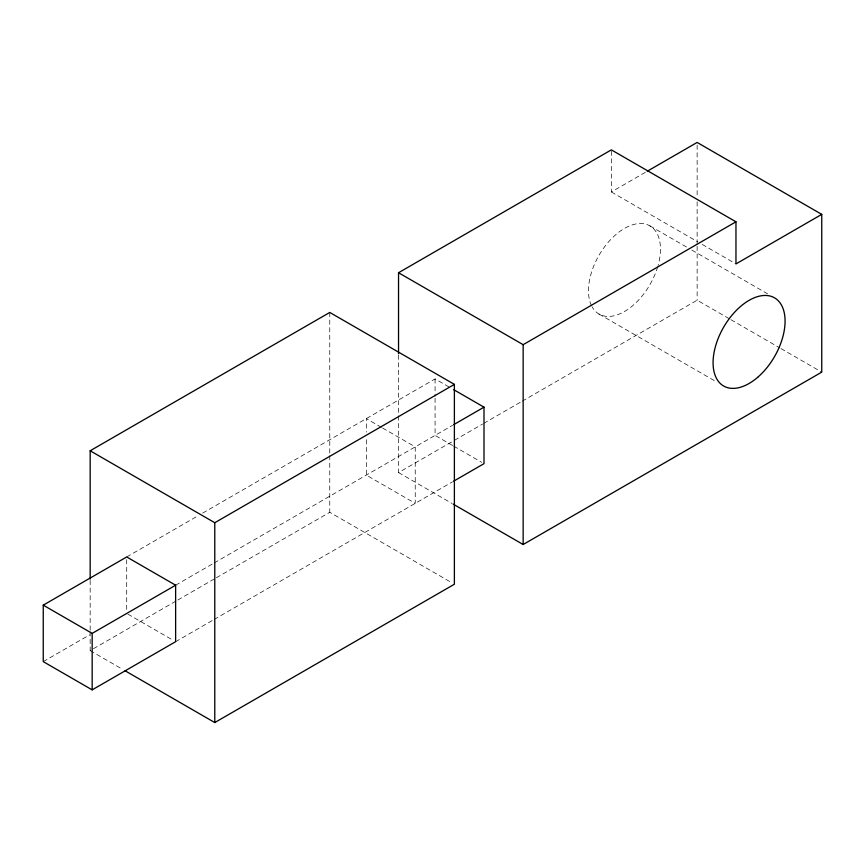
<?xml version="1.0" encoding="UTF-8"?>
<svg xmlns="http://www.w3.org/2000/svg" width="865" height="865" viewBox="0 0 865 865"><rect width="100%" height="100%" fill="white"/><g stroke="black" fill="none" stroke-linecap="round" stroke-linejoin="round"><path stroke-width="0.65" stroke-dasharray="4.33 3.24" d="M611.36 151.18L611.36 191.965L646.133 171.886M126.712 556.963L197.999 515.8M202.68 513.096L435.073 378.924L450.222 387.661M43.25 661.628L89.614 634.867M175.627 585.205L213.201 563.515M214.196 562.931L452.525 425.331M90.165 631.71L90.165 650.621L176.665 600.678M177.833 600.007L215.234 578.415M216.401 577.734L329.77 512.285L452.049 582.88M398.538 415.87L398.538 472.582L453.357 440.934M454.525 440.253L482.519 424.099M483.686 423.418L521.011 401.868M522.179 401.198L697.136 300.187L729.746 319.012M175.627 641.689L213.028 620.097M214.196 619.427L452.525 481.827M611.36 191.965L697.536 241.724M702.196 244.406L735.964 263.912M649.918 225.884L687.188 247.401M691.849 250.093L767.547 293.797M730.914 319.682L779.83 347.925M780.987 348.595L821.75 372.123M599.013 314.06L715.474 381.292M452.546 445.497L435.073 435.409L435.073 397.749M453.714 446.167L481.664 462.31M381.454 427.364L366.317 418.628L366.317 432.068M382.622 428.034L415.232 446.87L415.232 503.354L366.317 475.112L366.317 437.452M398.538 472.582L452.114 503.506M127.869 614.118L173.303 640.349M90.165 650.621L122.776 669.445M697.136 145.136L697.136 196.366M697.136 201.761L697.136 244.903M697.136 246.255L697.136 300.187M435.073 378.924L435.073 396.408M398.538 355.104L398.538 414.519M329.77 312.438L329.77 454.222M329.77 455.574L329.77 512.285M126.712 559.644L126.712 610.755M90.165 580.404L90.165 630.358M591.476 305.648A50.905 29.388 -60 0 1 623.654 228.89A50.905 29.388 -60 0 1 658.081 265.458M657.724 266.68A50.905 29.388 -60 0 1 625.482 310.935A50.905 29.388 -60 0 1 592.038 306.74"/><path stroke-width="1.3" d="M90.165 579.053L90.165 450.773L329.77 312.438L454.385 384.384L454.385 584.221L214.779 722.556L125.111 670.786M398.538 353.753L398.538 272.735L611.36 149.861L735.964 221.808L735.964 263.912L821.75 214.379L821.75 372.123L523.152 544.518L453.271 504.176M647.29 171.216L697.136 142.444L821.75 214.379M43.25 605.143L126.712 556.963L175.627 585.205L175.627 641.689L92.166 689.87L43.25 661.628L43.25 605.143L92.166 633.385L175.627 585.205M90.165 450.773L214.779 522.72L454.385 384.384M398.538 272.735L523.152 344.681L735.964 221.808M453.693 424.661L484 407.166L484 463.651L453.693 481.145M453.714 389.683L484 407.166M523.152 344.681L523.152 544.518M214.779 522.72L214.779 722.556M92.166 633.385L92.166 689.87M758.389 376.686A50.905 29.388 -60 0 0 774.532 297.83A50.905 29.388 -60 0 0 714.306 351.233A50.905 29.388 -60 0 0 758.389 376.686"/></g></svg>
